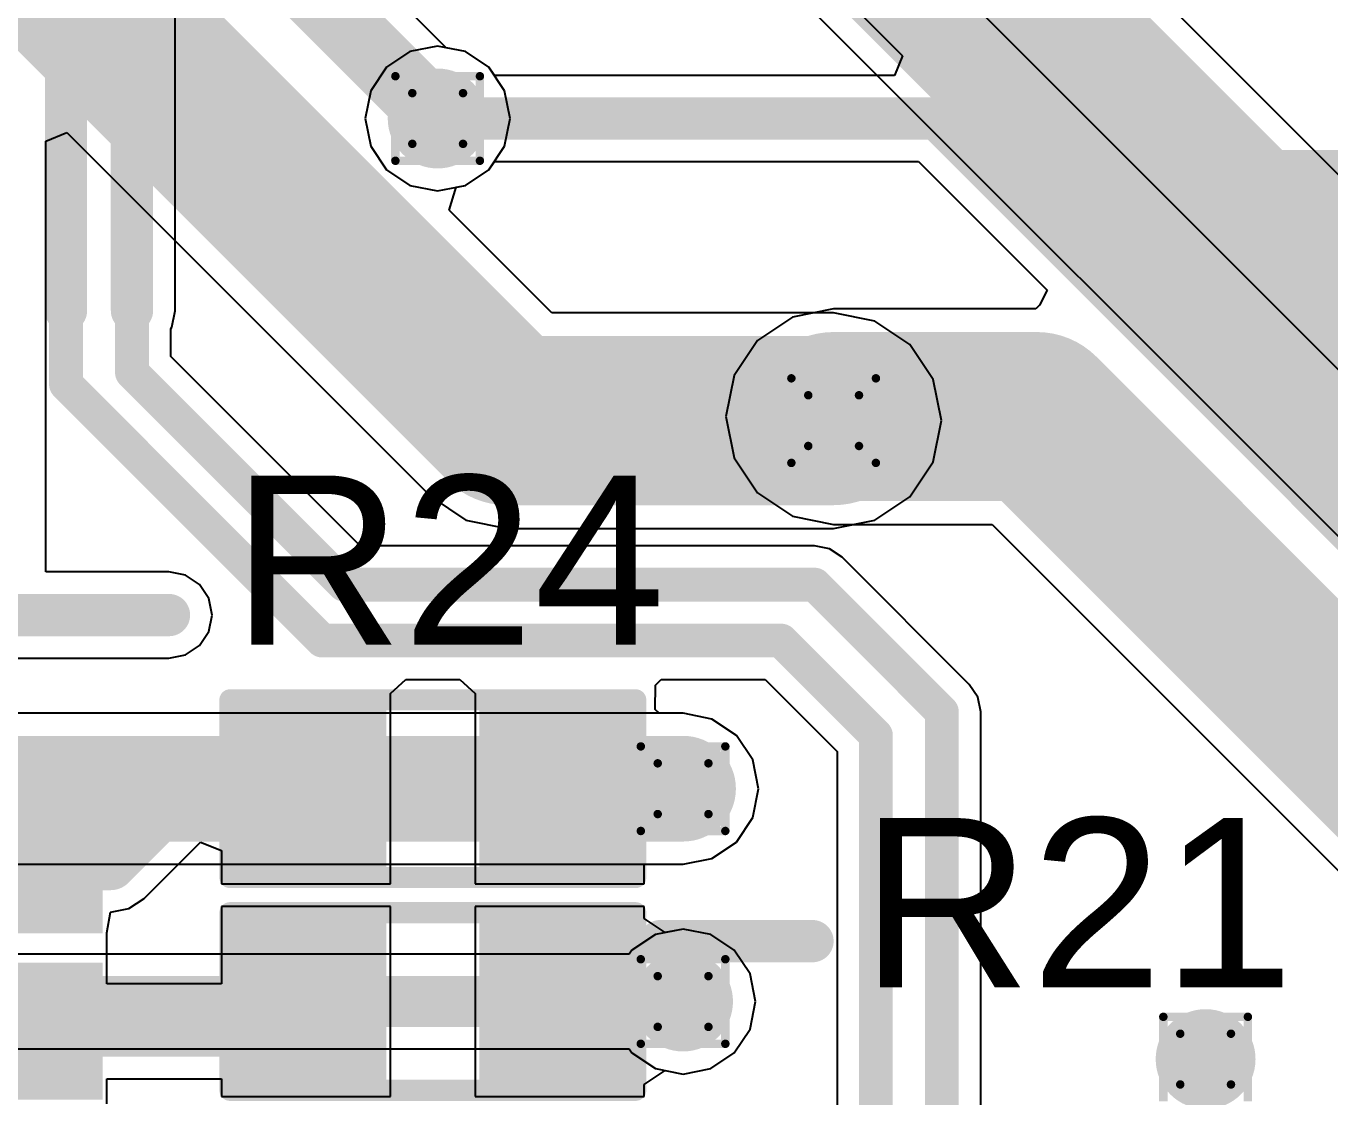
# Model space of a CAD drawing. Header units: inches. Extents: x -0.3 to 9.9, y -0.4 to 5.
# Drawn here: x 1.2029 to 1.5114, y 1.5261 to 1.7793 of the extents above; entities that cross this region are included whole.
import ezdxf

# ---------------------------------------------------------------- set-up
doc = ezdxf.new("R2010")
doc.units = ezdxf.units.IN
doc.header["$MEASUREMENT"] = 0
for name, color, linetype in [('Bottom Layer', 5, 'Continuous'), ('Bottom Solder', 6, 'Continuous'), ('Drill Drawing', 1, 'Continuous'), ('Keep-Out Layer', 6, 'Continuous'), ('Top Layer', 1, 'Continuous'), ('Top Overlay', 2, 'Continuous'), ('Top Paste', 8, 'Continuous'), ('Top Solder', 216, 'Continuous'), ('Via Holes', 16, 'Continuous')]:
    doc.layers.add(name, color=color, linetype=linetype)
doc.styles.add('Arial', font='', dxfattribs={"height": 0.2})
doc.styles.get('Arial').set_extended_font_data('Arial')

# ---------------------------------------------------------------- blocks, each defined once
blk = doc.blocks.new('R___0603_30')
at = {"layer": 'Top Layer'}
for points in [[(-0.015, 0.0175), (-0.015, -0.0175), (-0.045, -0.0175), (-0.045, 0.0175)], [(0.045, 0.0175), (0.045, -0.0175), (0.015, -0.0175), (0.015, 0.0175)]]:
    blk.add_hatch(color=1, dxfattribs=at).paths.add_polyline_path(points)
at = {"layer": 'Top Paste'}
for points in [[(-0.015, 0.0175), (-0.015, -0.0175), (-0.045, -0.0175), (-0.045, 0.0175)], [(0.045, 0.0175), (0.045, -0.0175), (0.015, -0.0175), (0.015, 0.0175)]]:
    blk.add_hatch(color=8, dxfattribs=at).paths.add_polyline_path(points)
at = {"layer": 'Top Solder'}
for points in [[(-0.011, 0.0215), (-0.011, -0.0215), (-0.049, -0.0215), (-0.049, 0.0215)], [(0.049, 0.0215), (0.049, -0.0215), (0.011, -0.0215), (0.011, 0.0215)]]:
    blk.add_hatch(color=216, dxfattribs=at).paths.add_polyline_path(points)
at = {"layer": 'Top Overlay', "const_width": 0.005}
for points in [[(-0.048, 0.021), (-0.048, -0.021)], [(0.048, 0.021), (-0.048, 0.021)], [(0.048, 0.021), (0.048, -0.021)], [(0.048, -0.021), (-0.048, -0.021)]]:
    blk.add_lwpolyline(points, dxfattribs=at)
at = {"layer": 'Top Overlay', "const_width": 0.0025}
for points in [[(-0.04925, 0.021, 1), (-0.04675, 0.021, 1)], [(-0.04925, 0.021, 1), (-0.04675, 0.021, 1)], [(0.04675, 0.021, 1), (0.04925, 0.021, 1)], [(0.04675, 0.021, 1), (0.04925, 0.021, 1)], [(-0.04925, -0.021, 1), (-0.04675, -0.021, 1)], [(-0.04925, -0.021, 1), (-0.04675, -0.021, 1)], [(0.04675, -0.021, 1), (0.04925, -0.021, 1)], [(0.04675, -0.021, 1), (0.04925, -0.021, 1)]]:
    blk.add_lwpolyline(points, format="xyb", close=True, dxfattribs=at)
blk = doc.blocks.new('R___0603_33')
at = {"layer": 'Top Layer'}
for points in [[(-0.015, 0.0175), (-0.015, -0.0175), (-0.045, -0.0175), (-0.045, 0.0175)], [(0.045, 0.0175), (0.045, -0.0175), (0.015, -0.0175), (0.015, 0.0175)]]:
    blk.add_hatch(color=1, dxfattribs=at).paths.add_polyline_path(points)
at = {"layer": 'Top Paste'}
for points in [[(-0.015, 0.0175), (-0.015, -0.0175), (-0.045, -0.0175), (-0.045, 0.0175)], [(0.045, 0.0175), (0.045, -0.0175), (0.015, -0.0175), (0.015, 0.0175)]]:
    blk.add_hatch(color=8, dxfattribs=at).paths.add_polyline_path(points)
at = {"layer": 'Top Solder'}
for points in [[(-0.011, 0.0215), (-0.011, -0.0215), (-0.049, -0.0215), (-0.049, 0.0215)], [(0.049, 0.0215), (0.049, -0.0215), (0.011, -0.0215), (0.011, 0.0215)]]:
    blk.add_hatch(color=216, dxfattribs=at).paths.add_polyline_path(points)
at = {"layer": 'Top Overlay', "const_width": 0.005}
for points in [[(0.048, 0.021), (-0.048, 0.021)], [(-0.048, 0.021), (-0.048, -0.021)], [(0.048, 0.021), (0.048, -0.021)], [(0.048, -0.021), (-0.048, -0.021)]]:
    blk.add_lwpolyline(points, dxfattribs=at)
at = {"layer": 'Top Overlay', "const_width": 0.0025}
for points in [[(-0.04925, 0.021, 1), (-0.04675, 0.021, 1)], [(-0.04925, 0.021, 1), (-0.04675, 0.021, 1)], [(0.04675, 0.021, 1), (0.04925, 0.021, 1)], [(0.04675, 0.021, 1), (0.04925, 0.021, 1)], [(-0.04925, -0.021, 1), (-0.04675, -0.021, 1)], [(-0.04925, -0.021, 1), (-0.04675, -0.021, 1)], [(0.04675, -0.021, 1), (0.04925, -0.021, 1)], [(0.04675, -0.021, 1), (0.04925, -0.021, 1)]]:
    blk.add_lwpolyline(points, format="xyb", close=True, dxfattribs=at)
blk = doc.blocks.new('SIM7000A_35')
at = {"layer": 'Top Layer'}
for points in [[(0.26339, -0.51181), (0.26339, -0.43307), (0.2878, -0.43307), (0.2878, -0.51181)], [(0.30276, -0.51181), (0.30276, -0.43307), (0.32717, -0.43307), (0.32717, -0.51181)]]:
    blk.add_hatch(color=1, dxfattribs=at).paths.add_polyline_path(points)
at = {"layer": 'Top Paste'}
for points in [[(0.26339, -0.51181), (0.26339, -0.43307), (0.2878, -0.43307), (0.2878, -0.51181)], [(0.30276, -0.51181), (0.30276, -0.43307), (0.32717, -0.43307), (0.32717, -0.51181)]]:
    blk.add_hatch(color=8, dxfattribs=at).paths.add_polyline_path(points)
at = {"layer": 'Top Solder'}
for points in [[(0.25939, -0.51581), (0.25939, -0.42907), (0.2918, -0.42907), (0.2918, -0.51581)], [(0.29876, -0.51581), (0.29876, -0.42907), (0.33117, -0.42907), (0.33117, -0.51581)]]:
    blk.add_hatch(color=216, dxfattribs=at).paths.add_polyline_path(points)
at = {"layer": 'Keep-Out Layer', "const_width": 0.01}
blk.add_lwpolyline([(0.37402, -0.49213), (0.37402, -0.5315)], dxfattribs=at)
at = {"layer": 'Keep-Out Layer', "const_width": 0.005}
blk.add_lwpolyline([(0.37152, -0.5315, 1), (0.37652, -0.5315, 1)], format="xyb", close=True, dxfattribs=at)

msp = doc.modelspace()

# ---------------------------------------------------------------- hatches: boundary and pattern name
at = {"layer": 'Bottom Layer'}
h = msp.add_hatch(color=5, dxfattribs=at)
edge = h.paths.add_edge_path()
edge.add_arc((1.30032, 1.75745), 0.01181, 0, 360)
h = msp.add_hatch(color=5, dxfattribs=at)
edge = h.paths.add_edge_path()
edge.add_arc((1.394, 1.686), 0.01181, 0, 360)
h = msp.add_hatch(color=5, dxfattribs=at)
edge = h.paths.add_edge_path()
edge.add_arc((1.35838, 1.59895), 0.01181, 0, 360)
h = msp.add_hatch(color=5, dxfattribs=at)
edge = h.paths.add_edge_path()
edge.add_arc((1.35838, 1.54862), 0.01181, 0, 360)
h = msp.add_hatch(color=5, dxfattribs=at)
edge = h.paths.add_edge_path()
edge.add_arc((1.482, 1.535), 0.01181, 0, 360)
at = {"layer": 'Bottom Solder'}
h = msp.add_hatch(color=6, dxfattribs=at)
edge = h.paths.add_edge_path()
edge.add_arc((1.30032, 1.75745), 0.00591, 0, 360)
h = msp.add_hatch(color=6, dxfattribs=at)
edge = h.paths.add_edge_path()
edge.add_arc((1.394, 1.686), 0.00591, 0, 360)
h = msp.add_hatch(color=6, dxfattribs=at)
edge = h.paths.add_edge_path()
edge.add_arc((1.35838, 1.59895), 0.00591, 0, 360)
h = msp.add_hatch(color=6, dxfattribs=at)
edge = h.paths.add_edge_path()
edge.add_arc((1.35838, 1.54862), 0.00591, 0, 360)
h = msp.add_hatch(color=6, dxfattribs=at)
edge = h.paths.add_edge_path()
edge.add_arc((1.482, 1.535), 0.00591, 0, 360)
at = {"layer": 'Top Layer'}
h = msp.add_hatch(color=1, dxfattribs=at)
edge = h.paths.add_edge_path()
edge.add_arc((1.30032, 1.75745), 0.01181, 0, 360)
h = msp.add_hatch(color=1, dxfattribs=at)
edge = h.paths.add_edge_path()
edge.add_arc((1.394, 1.686), 0.01181, 0, 360)
h = msp.add_hatch(color=1, dxfattribs=at)
edge = h.paths.add_edge_path()
edge.add_arc((1.35838, 1.59895), 0.01181, 0, 360)
h = msp.add_hatch(color=1, dxfattribs=at)
edge = h.paths.add_edge_path()
edge.add_arc((1.35838, 1.54862), 0.01181, 0, 360)
h = msp.add_hatch(color=1, dxfattribs=at)
edge = h.paths.add_edge_path()
edge.add_arc((1.482, 1.535), 0.01181, 0, 360)
at = {"layer": 'Top Solder'}
h = msp.add_hatch(color=216, dxfattribs=at)
edge = h.paths.add_edge_path()
edge.add_arc((1.30032, 1.75745), 0.00591, 0, 360)
h = msp.add_hatch(color=216, dxfattribs=at)
edge = h.paths.add_edge_path()
edge.add_arc((1.394, 1.686), 0.00591, 0, 360)
h = msp.add_hatch(color=216, dxfattribs=at)
edge = h.paths.add_edge_path()
edge.add_arc((1.35838, 1.59895), 0.00591, 0, 360)
h = msp.add_hatch(color=216, dxfattribs=at)
edge = h.paths.add_edge_path()
edge.add_arc((1.35838, 1.54862), 0.00591, 0, 360)
h = msp.add_hatch(color=216, dxfattribs=at)
edge = h.paths.add_edge_path()
edge.add_arc((1.482, 1.535), 0.00591, 0, 360)
at = {"layer": 'Via Holes'}
h = msp.add_hatch(color=7, dxfattribs=at)
edge = h.paths.add_edge_path()
edge.add_arc((1.30032, 1.75745), 0.00591, 0, 360)
h = msp.add_hatch(color=7, dxfattribs=at)
edge = h.paths.add_edge_path()
edge.add_arc((1.394, 1.686), 0.00591, 0, 360)
h = msp.add_hatch(color=7, dxfattribs=at)
edge = h.paths.add_edge_path()
edge.add_arc((1.35838, 1.59895), 0.00591, 0, 360)
h = msp.add_hatch(color=7, dxfattribs=at)
edge = h.paths.add_edge_path()
edge.add_arc((1.35838, 1.54862), 0.00591, 0, 360)
h = msp.add_hatch(color=7, dxfattribs=at)
edge = h.paths.add_edge_path()
edge.add_arc((1.482, 1.535), 0.00591, 0, 360)

# ---------------------------------------------------------------- linework, layer by layer
at = {"layer": 'Bottom Layer'}
for p, q in [((1.6074, 1.65017), (1.33923, 1.91833)), ((1.29243, 1.87955), (1.55574, 1.61624)), ((1.30233, 1.77419), (1.29106, 1.78546)), ((1.30688, 1.77328), (1.30233, 1.77419)), ((1.31244, 1.76957), (1.30688, 1.77328)), ((1.31616, 1.76401), (1.31244, 1.76957)), ((1.31746, 1.75745), (1.31616, 1.76401)), ((1.31616, 1.75089), (1.31746, 1.75745)), ((1.20759, 1.75207), (1.21259, 1.75414)), ((1.20759, 1.6502), (1.20759, 1.75207)), ((1.21259, 1.75414), (1.29875, 1.66798)), ((1.31244, 1.74533), (1.31616, 1.75089)), ((1.30688, 1.74161), (1.31244, 1.74533)), ((1.30306, 1.73576), (1.30471, 1.74118)), ((1.30471, 1.74118), (1.30688, 1.74161)), ((1.32733, 1.71149), (1.30306, 1.73576)), ((1.394, 1.71149), (1.32733, 1.71149)), ((1.40375, 1.70955), (1.394, 1.71149)), ((1.41202, 1.70402), (1.40375, 1.70955)), ((1.41755, 1.69575), (1.41202, 1.70402)), ((1.41949, 1.686), (1.41755, 1.69575)), ((1.41755, 1.67625), (1.41949, 1.686)), ((1.41202, 1.66798), (1.41755, 1.67625)), ((1.29875, 1.66798), (1.30702, 1.66245)), ((1.40375, 1.66245), (1.41202, 1.66798)), ((1.30702, 1.66245), (1.31677, 1.66051)), ((1.31677, 1.66051), (1.394, 1.66051)), ((1.394, 1.66051), (1.40375, 1.66245)), ((1.23676, 1.6502), (1.20759, 1.6502)), ((1.24066, 1.64942), (1.23676, 1.6502)), ((1.24397, 1.64721), (1.24066, 1.64942)), ((1.24618, 1.64391), (1.24397, 1.64721)), ((1.24696, 1.64), (1.24618, 1.64391)), ((1.24618, 1.6361), (1.24696, 1.64)), ((1.24397, 1.63279), (1.24618, 1.6361)), ((1.24066, 1.63058), (1.24397, 1.63279)), ((1.19739, 1.62981), (1.23676, 1.62981)), ((1.23676, 1.62981), (1.24066, 1.63058)), ((1.35838, 1.61679), (1.12554, 1.61679)), ((1.36521, 1.61543), (1.35838, 1.61679)), ((1.371, 1.61157), (1.36521, 1.61543)), ((1.37487, 1.60578), (1.371, 1.61157)), ((1.37623, 1.59895), (1.37487, 1.60578)), ((1.37487, 1.59212), (1.37623, 1.59895)), ((1.371, 1.58633), (1.37487, 1.59212)), ((1.36521, 1.58246), (1.371, 1.58633)), ((1.35838, 1.58111), (1.36521, 1.58246)), ((0.98995, 1.58111), (1.35838, 1.58111)), ((1.35183, 1.56445), (1.34626, 1.56074)), ((1.35838, 1.56576), (1.35183, 1.56445)), ((1.36494, 1.56445), (1.35838, 1.56576)), ((1.3705, 1.56074), (1.36494, 1.56445)), ((1.34566, 1.55983), (0.9688, 1.55983)), ((1.34626, 1.56074), (1.34566, 1.55983)), ((1.37422, 1.55517), (1.3705, 1.56074)), ((1.37553, 1.54862), (1.37422, 1.55517)), ((1.37422, 1.54206), (1.37553, 1.54862)), ((1.3705, 1.5365), (1.37422, 1.54206)), ((0.96416, 1.5374), (1.34566, 1.5374)), ((1.34566, 1.5374), (1.34626, 1.5365)), ((1.34626, 1.5365), (1.35183, 1.53278)), ((1.36494, 1.53278), (1.3705, 1.5365)), ((1.35183, 1.53278), (1.35838, 1.53147)), ((1.35838, 1.53147), (1.36494, 1.53278))]:
    msp.add_line(p, q, dxfattribs=at)
for points, const_width in [([(1.31382, 1.90095), (1.586, 1.62877)], 0.05), ([(1.17882, 1.87895), (1.30032, 1.75745)], 0.016), ([(1.16282, 1.83995), (1.31677, 1.686)], 0.04), ([(1.31677, 1.686), (1.394, 1.686)], 0.04), ([(0.98995, 1.59895), (1.35838, 1.59895)], 0.025), ([(0.96416, 1.54862), (1.35838, 1.54862)], 0.012)]:
    msp.add_lwpolyline(points, dxfattribs=dict(at, const_width=const_width))
for points, const_width in [([(1.29632, 1.75745, 1), (1.30432, 1.75745, 1)], 0.008), ([(1.30677, 1.686, 1), (1.32677, 1.686, 1)], 0.02), ([(1.30677, 1.686, 1), (1.32677, 1.686, 1)], 0.02), ([(1.384, 1.686, 1), (1.404, 1.686, 1)], 0.02), ([(1.35213, 1.59895, 1), (1.36463, 1.59895, 1)], 0.0125), ([(1.35538, 1.54862, 1), (1.36138, 1.54862, 1)], 0.006)]:
    msp.add_lwpolyline(points, format="xyb", close=True, dxfattribs=dict(at, const_width=const_width))
at = {"layer": 'Drill Drawing', "const_width": 0.002}
for points in [[(1.29032, 1.76745), (1.31032, 1.76745)], [(1.29032, 1.74745), (1.29032, 1.76745)], [(1.31032, 1.74745), (1.31032, 1.76745)], [(1.29432, 1.76345), (1.30632, 1.76345)], [(1.29432, 1.75145), (1.29432, 1.76345)], [(1.30632, 1.75145), (1.30632, 1.76345)], [(1.29432, 1.75145), (1.30632, 1.75145)], [(1.29032, 1.74745), (1.31032, 1.74745)], [(1.384, 1.696), (1.404, 1.696)], [(1.384, 1.676), (1.384, 1.696)], [(1.404, 1.676), (1.404, 1.696)], [(1.388, 1.692), (1.4, 1.692)], [(1.388, 1.68), (1.388, 1.692)], [(1.4, 1.68), (1.4, 1.692)], [(1.388, 1.68), (1.4, 1.68)], [(1.384, 1.676), (1.404, 1.676)], [(1.34838, 1.60895), (1.36838, 1.60895)], [(1.34838, 1.58895), (1.34838, 1.60895)], [(1.36838, 1.58895), (1.36838, 1.60895)], [(1.35238, 1.60495), (1.36438, 1.60495)], [(1.35238, 1.59295), (1.35238, 1.60495)], [(1.36438, 1.59295), (1.36438, 1.60495)], [(1.35238, 1.59295), (1.36438, 1.59295)], [(1.34838, 1.58895), (1.36838, 1.58895)], [(1.34838, 1.55862), (1.36838, 1.55862)], [(1.34838, 1.53862), (1.34838, 1.55862)], [(1.36838, 1.53862), (1.36838, 1.55862)], [(1.35238, 1.55462), (1.36438, 1.55462)], [(1.35238, 1.54262), (1.35238, 1.55462)], [(1.36438, 1.54262), (1.36438, 1.55462)], [(1.472, 1.545), (1.492, 1.545)], [(1.472, 1.525), (1.472, 1.545)], [(1.492, 1.525), (1.492, 1.545)], [(1.35238, 1.54262), (1.36438, 1.54262)], [(1.34838, 1.53862), (1.36838, 1.53862)], [(1.476, 1.541), (1.488, 1.541)], [(1.476, 1.529), (1.476, 1.541)], [(1.488, 1.529), (1.488, 1.541)], [(1.476, 1.529), (1.488, 1.529)]]:
    msp.add_lwpolyline(points, dxfattribs=at)
at = {"layer": 'Drill Drawing', "const_width": 0.001}
for points in [[(1.28982, 1.76745, 1), (1.29082, 1.76745, 1)], [(1.28982, 1.76745, 1), (1.29082, 1.76745, 1)], [(1.30982, 1.76745, 1), (1.31082, 1.76745, 1)], [(1.30982, 1.76745, 1), (1.31082, 1.76745, 1)], [(1.29382, 1.76345, 1), (1.29482, 1.76345, 1)], [(1.29382, 1.76345, 1), (1.29482, 1.76345, 1)], [(1.30582, 1.76345, 1), (1.30682, 1.76345, 1)], [(1.30582, 1.76345, 1), (1.30682, 1.76345, 1)], [(1.29382, 1.75145, 1), (1.29482, 1.75145, 1)], [(1.29382, 1.75145, 1), (1.29482, 1.75145, 1)], [(1.30582, 1.75145, 1), (1.30682, 1.75145, 1)], [(1.30582, 1.75145, 1), (1.30682, 1.75145, 1)], [(1.28982, 1.74745, 1), (1.29082, 1.74745, 1)], [(1.28982, 1.74745, 1), (1.29082, 1.74745, 1)], [(1.30982, 1.74745, 1), (1.31082, 1.74745, 1)], [(1.30982, 1.74745, 1), (1.31082, 1.74745, 1)], [(1.3835, 1.696, 1), (1.3845, 1.696, 1)], [(1.3835, 1.696, 1), (1.3845, 1.696, 1)], [(1.4035, 1.696, 1), (1.4045, 1.696, 1)], [(1.4035, 1.696, 1), (1.4045, 1.696, 1)], [(1.3875, 1.692, 1), (1.3885, 1.692, 1)], [(1.3875, 1.692, 1), (1.3885, 1.692, 1)], [(1.3995, 1.692, 1), (1.4005, 1.692, 1)], [(1.3995, 1.692, 1), (1.4005, 1.692, 1)], [(1.3875, 1.68, 1), (1.3885, 1.68, 1)], [(1.3875, 1.68, 1), (1.3885, 1.68, 1)], [(1.3995, 1.68, 1), (1.4005, 1.68, 1)], [(1.3995, 1.68, 1), (1.4005, 1.68, 1)], [(1.3835, 1.676, 1), (1.3845, 1.676, 1)], [(1.3835, 1.676, 1), (1.3845, 1.676, 1)], [(1.4035, 1.676, 1), (1.4045, 1.676, 1)], [(1.4035, 1.676, 1), (1.4045, 1.676, 1)], [(1.34788, 1.60895, 1), (1.34888, 1.60895, 1)], [(1.34788, 1.60895, 1), (1.34888, 1.60895, 1)], [(1.36788, 1.60895, 1), (1.36888, 1.60895, 1)], [(1.36788, 1.60895, 1), (1.36888, 1.60895, 1)], [(1.35188, 1.60495, 1), (1.35288, 1.60495, 1)], [(1.35188, 1.60495, 1), (1.35288, 1.60495, 1)], [(1.36388, 1.60495, 1), (1.36488, 1.60495, 1)], [(1.36388, 1.60495, 1), (1.36488, 1.60495, 1)], [(1.35188, 1.59295, 1), (1.35288, 1.59295, 1)], [(1.35188, 1.59295, 1), (1.35288, 1.59295, 1)], [(1.36388, 1.59295, 1), (1.36488, 1.59295, 1)], [(1.36388, 1.59295, 1), (1.36488, 1.59295, 1)], [(1.34788, 1.58895, 1), (1.34888, 1.58895, 1)], [(1.34788, 1.58895, 1), (1.34888, 1.58895, 1)], [(1.36788, 1.58895, 1), (1.36888, 1.58895, 1)], [(1.36788, 1.58895, 1), (1.36888, 1.58895, 1)], [(1.34788, 1.55862, 1), (1.34888, 1.55862, 1)], [(1.34788, 1.55862, 1), (1.34888, 1.55862, 1)], [(1.36788, 1.55862, 1), (1.36888, 1.55862, 1)], [(1.36788, 1.55862, 1), (1.36888, 1.55862, 1)], [(1.35188, 1.55462, 1), (1.35288, 1.55462, 1)], [(1.35188, 1.55462, 1), (1.35288, 1.55462, 1)], [(1.36388, 1.55462, 1), (1.36488, 1.55462, 1)], [(1.36388, 1.55462, 1), (1.36488, 1.55462, 1)], [(1.4715, 1.545, 1), (1.4725, 1.545, 1)], [(1.4715, 1.545, 1), (1.4725, 1.545, 1)], [(1.4915, 1.545, 1), (1.4925, 1.545, 1)], [(1.4915, 1.545, 1), (1.4925, 1.545, 1)], [(1.35188, 1.54262, 1), (1.35288, 1.54262, 1)], [(1.35188, 1.54262, 1), (1.35288, 1.54262, 1)], [(1.36388, 1.54262, 1), (1.36488, 1.54262, 1)], [(1.36388, 1.54262, 1), (1.36488, 1.54262, 1)], [(1.34788, 1.53862, 1), (1.34888, 1.53862, 1)], [(1.34788, 1.53862, 1), (1.34888, 1.53862, 1)], [(1.36788, 1.53862, 1), (1.36888, 1.53862, 1)], [(1.36788, 1.53862, 1), (1.36888, 1.53862, 1)], [(1.4755, 1.541, 1), (1.4765, 1.541, 1)], [(1.4755, 1.541, 1), (1.4765, 1.541, 1)], [(1.4875, 1.541, 1), (1.4885, 1.541, 1)], [(1.4875, 1.541, 1), (1.4885, 1.541, 1)], [(1.4755, 1.529, 1), (1.4765, 1.529, 1)], [(1.4755, 1.529, 1), (1.4765, 1.529, 1)], [(1.4875, 1.529, 1), (1.4885, 1.529, 1)], [(1.4875, 1.529, 1), (1.4885, 1.529, 1)]]:
    msp.add_lwpolyline(points, format="xyb", close=True, dxfattribs=at)
at = {"layer": 'Top Layer'}
for p, q in [((1.2382, 1.712), (1.2382, 1.8139)), ((1.53822, 1.6732), (1.39726, 1.81416)), ((1.38583, 1.79675), (1.41032, 1.77226)), ((1.30032, 1.77459), (1.29376, 1.77328)), ((1.30688, 1.77328), (1.30032, 1.77459)), ((1.29376, 1.77328), (1.2882, 1.76957)), ((1.31244, 1.76957), (1.30688, 1.77328)), ((1.41032, 1.77226), (1.4084, 1.76764)), ((1.2882, 1.76957), (1.28449, 1.76401)), ((1.31373, 1.76764), (1.31244, 1.76957)), ((1.4084, 1.76764), (1.31373, 1.76764)), ((1.28449, 1.76401), (1.28318, 1.75745)), ((1.28318, 1.75745), (1.28449, 1.75089)), ((1.28449, 1.75089), (1.2882, 1.74533)), ((1.31244, 1.74533), (1.31373, 1.74725)), ((1.31373, 1.74725), (1.41411, 1.74725)), ((1.41411, 1.74725), (1.44455, 1.71682)), ((1.2882, 1.74533), (1.29376, 1.74161)), ((1.30688, 1.74161), (1.31244, 1.74533)), ((1.29376, 1.74161), (1.30032, 1.74031)), ((1.30032, 1.74031), (1.30688, 1.74161)), ((1.44455, 1.71682), (1.44268, 1.71333)), ((1.23742, 1.7081), (1.2382, 1.712)), ((1.394, 1.71244), (1.38425, 1.7105)), ((1.44186, 1.71244), (1.394, 1.71244)), ((1.44268, 1.71333), (1.44186, 1.71244)), ((1.38425, 1.7105), (1.37598, 1.70497)), ((1.23718, 1.70773), (1.23742, 1.7081)), ((1.23718, 1.70119), (1.23718, 1.70773)), ((1.37598, 1.70497), (1.37045, 1.6967)), ((1.28198, 1.65638), (1.23718, 1.70119)), ((1.37045, 1.6967), (1.36851, 1.68695)), ((1.36851, 1.68695), (1.37045, 1.67719)), ((1.37045, 1.67719), (1.37598, 1.66892)), ((1.37598, 1.66892), (1.38425, 1.6634)), ((1.38425, 1.6634), (1.394, 1.66146)), ((1.394, 1.66146), (1.43149, 1.66146)), ((1.43149, 1.66146), (1.54403, 1.54892)), ((1.3895, 1.65638), (1.28198, 1.65638)), ((1.39301, 1.65568), (1.3895, 1.65638)), ((1.39599, 1.65369), (1.39301, 1.65568)), ((1.4261, 1.62358), (1.39599, 1.65369)), ((1.28918, 1.62145), (1.29279, 1.62481)), ((1.29279, 1.62481), (1.30557, 1.62481)), ((1.30557, 1.62481), (1.30918, 1.62145)), ((1.3518, 1.6177), (1.35183, 1.62342)), ((1.35183, 1.62342), (1.3532, 1.62481)), ((1.3532, 1.62481), (1.37778, 1.62481)), ((1.37778, 1.62481), (1.39482, 1.60776)), ((1.42809, 1.6206), (1.4261, 1.62358)), ((1.28918, 1.61981), (1.28918, 1.62145)), ((1.28918, 1.57645), (1.28918, 1.61981)), ((1.30918, 1.62145), (1.30918, 1.61981)), ((1.30918, 1.61981), (1.30918, 1.57645)), ((1.42879, 1.61709), (1.42809, 1.6206)), ((1.35271, 1.61679), (1.3518, 1.6177)), ((1.35838, 1.61679), (1.35271, 1.61679)), ((1.36521, 1.61543), (1.35838, 1.61679)), ((1.42879, 1.26171), (1.42879, 1.61709)), ((1.371, 1.61157), (1.36521, 1.61543)), ((1.37487, 1.60578), (1.371, 1.61157)), ((1.39482, 1.60776), (1.39482, 1.2758)), ((1.37623, 1.59895), (1.37487, 1.60578)), ((1.37487, 1.59212), (1.37623, 1.59895)), ((1.371, 1.58633), (1.37487, 1.59212)), ((1.23088, 1.57302), (1.24418, 1.58632)), ((1.24418, 1.58632), (1.24918, 1.58431)), ((1.36521, 1.58246), (1.371, 1.58633)), ((1.24918, 1.58431), (1.24918, 1.57645)), ((1.35838, 1.58111), (1.36521, 1.58246)), ((1.34918, 1.57645), (1.34918, 1.58111)), ((1.34918, 1.58111), (1.35838, 1.58111)), ((1.24918, 1.57645), (1.28918, 1.57645)), ((1.30918, 1.57645), (1.34918, 1.57645)), ((1.22295, 1.56973), (1.22724, 1.57059)), ((1.22724, 1.57059), (1.23088, 1.57302)), ((1.28918, 1.57112), (1.24918, 1.57112)), ((1.24918, 1.57112), (1.24918, 1.55279)), ((1.28918, 1.52612), (1.28918, 1.57112)), ((1.34918, 1.57112), (1.30918, 1.57112)), ((1.30918, 1.57112), (1.30918, 1.52612)), ((1.34918, 1.56824), (1.34918, 1.57112)), ((1.22207, 1.56485), (1.22295, 1.56973)), ((1.35418, 1.56492), (1.34918, 1.56824)), ((1.22207, 1.56378), (1.22207, 1.56485)), ((1.35838, 1.56576), (1.35418, 1.56492)), ((1.36494, 1.56445), (1.35838, 1.56576)), ((1.3705, 1.56074), (1.36494, 1.56445)), ((1.22207, 1.56374), (1.22207, 1.56378)), ((1.22207, 1.55878), (1.22207, 1.56374)), ((1.22207, 1.55874), (1.22207, 1.55878)), ((1.22207, 1.55279), (1.22207, 1.55874)), ((1.37422, 1.55517), (1.3705, 1.56074)), ((1.37553, 1.54862), (1.37422, 1.55517)), ((1.24918, 1.55279), (1.22207, 1.55279)), ((1.37422, 1.54206), (1.37553, 1.54862)), ((1.3705, 1.5365), (1.37422, 1.54206)), ((1.36494, 1.53278), (1.3705, 1.5365)), ((1.22207, 1.52441), (1.22207, 1.53036)), ((1.22207, 1.53036), (1.24918, 1.53036)), ((1.24918, 1.53036), (1.24918, 1.52612)), ((1.34918, 1.52899), (1.35418, 1.53231)), ((1.35418, 1.53231), (1.35838, 1.53147)), ((1.35838, 1.53147), (1.36494, 1.53278)), ((1.34918, 1.52612), (1.34918, 1.52899)), ((1.24918, 1.52612), (1.28918, 1.52612)), ((1.30918, 1.52612), (1.34918, 1.52612))]:
    msp.add_line(p, q, dxfattribs=at)
for points, const_width in [([(1.387, 1.844), (1.492, 1.739)], 0.022), ([(1.228, 1.712), (1.228, 1.81813)], 0.01), ([(1.21239, 1.712), (1.21239, 1.81638)], 0.01), ([(1.39005, 1.80695), (1.534, 1.663)], 0.01), ([(1.30032, 1.75745), (1.41834, 1.75745)], 0.01), ([(1.41834, 1.75745), (1.52779, 1.648)], 0.01), ([(1.492, 1.739), (2.919, 1.739)], 0.022), ([(1.21239, 1.69461), (1.21239, 1.712)], 0.008), ([(1.228, 1.69738), (1.228, 1.712)], 0.008), ([(1.394, 1.68695), (1.44205, 1.68695)], 0.04), ([(1.44205, 1.68695), (1.56205, 1.56695)], 0.04), ([(1.228, 1.69738), (1.27818, 1.64721)], 0.008), ([(1.21239, 1.69461), (1.27302, 1.63398)], 0.008), ([(1.27818, 1.64721), (1.3895, 1.64721)], 0.008), ([(1.3895, 1.64721), (1.41961, 1.61709)], 0.008), ([(1.27302, 1.63398), (1.38158, 1.63398)], 0.008), ([(1.38158, 1.63398), (1.404, 1.61156)], 0.008), ([(1.41961, 1.26171), (1.41961, 1.61709)], 0.008), ([(1.404, 1.272), (1.404, 1.61156)], 0.008), ([(1.32918, 1.59895), (1.35838, 1.59895)], 0.025), ([(1.22295, 1.58095), (1.24095, 1.59895)], 0.012), ([(1.24095, 1.59895), (1.26918, 1.59895)], 0.012), ([(1.1777, 1.58095), (1.22295, 1.58095)], 0.012), ([(1.26214, 1.54158), (1.26918, 1.54862)], 0.01), ([(1.32918, 1.54862), (1.35838, 1.54862)], 0.012), ([(1.1777, 1.54158), (1.26214, 1.54158)], 0.012)]:
    msp.add_lwpolyline(points, dxfattribs=dict(at, const_width=const_width))
for points, const_width in [([(1.29782, 1.75745, 1), (1.30282, 1.75745, 1)], 0.005), ([(1.41584, 1.75745, 1), (1.42084, 1.75745, 1)], 0.005), ([(1.41584, 1.75745, 1), (1.42084, 1.75745, 1)], 0.005), ([(1.4865, 1.739, 1), (1.4975, 1.739, 1)], 0.011), ([(1.4865, 1.739, 1), (1.4975, 1.739, 1)], 0.011), ([(1.20989, 1.712, 1), (1.21489, 1.712, 1)], 0.005), ([(1.21039, 1.712, 1), (1.21439, 1.712, 1)], 0.004), ([(1.2255, 1.712, 1), (1.2305, 1.712, 1)], 0.005), ([(1.226, 1.712, 1), (1.23, 1.712, 1)], 0.004), ([(1.384, 1.68695, 1), (1.404, 1.68695, 1)], 0.02), ([(1.43205, 1.68695, 1), (1.45205, 1.68695, 1)], 0.02), ([(1.43205, 1.68695, 1), (1.45205, 1.68695, 1)], 0.02), ([(1.226, 1.69738, 1), (1.23, 1.69738, 1)], 0.004), ([(1.226, 1.69738, 1), (1.23, 1.69738, 1)], 0.004), ([(1.21039, 1.69461, 1), (1.21439, 1.69461, 1)], 0.004), ([(1.21039, 1.69461, 1), (1.21439, 1.69461, 1)], 0.004), ([(1.27618, 1.64721, 1), (1.28018, 1.64721, 1)], 0.004), ([(1.27618, 1.64721, 1), (1.28018, 1.64721, 1)], 0.004), ([(1.3875, 1.64721, 1), (1.3915, 1.64721, 1)], 0.004), ([(1.3875, 1.64721, 1), (1.3915, 1.64721, 1)], 0.004), ([(1.27102, 1.63398, 1), (1.27502, 1.63398, 1)], 0.004), ([(1.27102, 1.63398, 1), (1.27502, 1.63398, 1)], 0.004), ([(1.37958, 1.63398, 1), (1.38358, 1.63398, 1)], 0.004), ([(1.37958, 1.63398, 1), (1.38358, 1.63398, 1)], 0.004), ([(1.41761, 1.61709, 1), (1.42161, 1.61709, 1)], 0.004), ([(1.41761, 1.61709, 1), (1.42161, 1.61709, 1)], 0.004), ([(1.402, 1.61156, 1), (1.406, 1.61156, 1)], 0.004), ([(1.402, 1.61156, 1), (1.406, 1.61156, 1)], 0.004), ([(1.32293, 1.59895, 1), (1.33543, 1.59895, 1)], 0.0125), ([(1.35213, 1.59895, 1), (1.36463, 1.59895, 1)], 0.0125), ([(1.23795, 1.59895, 1), (1.24395, 1.59895, 1)], 0.006), ([(1.23795, 1.59895, 1), (1.24395, 1.59895, 1)], 0.006), ([(1.26618, 1.59895, 1), (1.27218, 1.59895, 1)], 0.006), ([(1.21995, 1.58095, 1), (1.22595, 1.58095, 1)], 0.006), ([(1.21995, 1.58095, 1), (1.22595, 1.58095, 1)], 0.006), ([(1.26668, 1.54862, 1), (1.27168, 1.54862, 1)], 0.005), ([(1.32618, 1.54862, 1), (1.33218, 1.54862, 1)], 0.006), ([(1.35538, 1.54862, 1), (1.36138, 1.54862, 1)], 0.006), ([(1.25914, 1.54158, 1), (1.26514, 1.54158, 1)], 0.006), ([(1.25964, 1.54158, 1), (1.26464, 1.54158, 1)], 0.005)]:
    msp.add_lwpolyline(points, format="xyb", close=True, dxfattribs=dict(at, const_width=const_width))
at = {"layer": 'Top Overlay', "const_width": 0.01}
msp.add_lwpolyline([(1.353, 1.5629), (1.389, 1.5629)], dxfattribs=at)
at = {"layer": 'Top Overlay', "const_width": 0.005}
for points in [[(1.3505, 1.5629, 1), (1.3555, 1.5629, 1)], [(1.3865, 1.5629, 1), (1.3915, 1.5629, 1)]]:
    msp.add_lwpolyline(points, format="xyb", close=True, dxfattribs=at)

# ---------------------------------------------------------------- block references
for name, p, rotation in [('SIM7000A_35', (0.70526, 1.26599), 90), ('R___0603_30', (1.29918, 1.59895), 180), ('R___0603_33', (1.29918, 1.54862), 180)]:
    msp.add_blockref(name, p, dxfattribs=dict(rotation=rotation))

# ---------------------------------------------------------------- texts
at = {"layer": 'Top Overlay', "style": 'Arial'}
for s, p in [('R24', (1.25168, 1.63301)), ('R21', (1.40035, 1.55201))]:
    msp.add_text(s, height=0.04, dxfattribs=at).set_placement(p)

doc.saveas('drawing.dxf')
